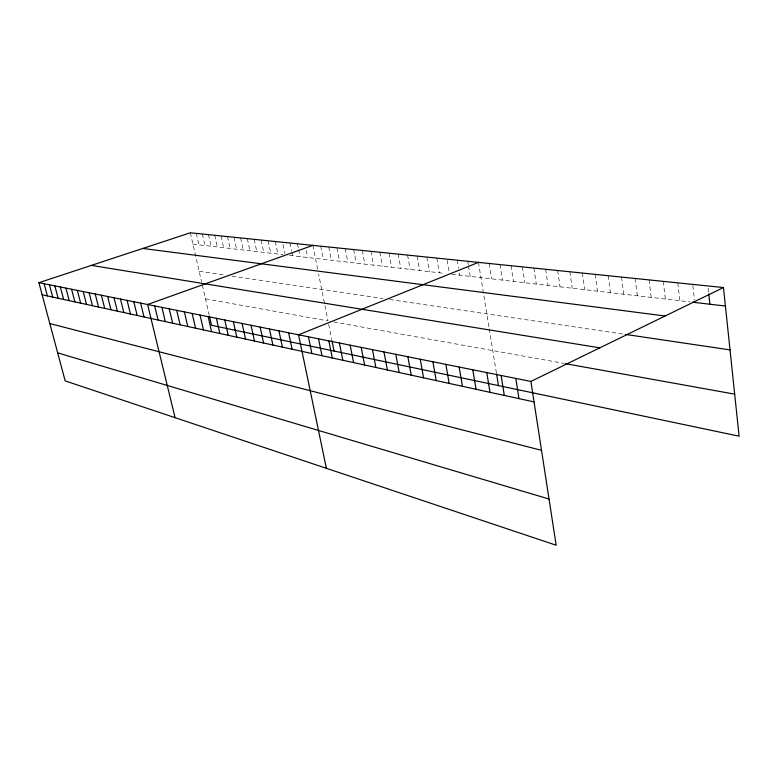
<?xml version="1.0" encoding="UTF-8"?>
<svg xmlns="http://www.w3.org/2000/svg" width="778" height="778" viewBox="0 0 778 778"><rect width="100%" height="100%" fill="white"/><g stroke="black" fill="none" stroke-linecap="round" stroke-linejoin="round"><path stroke-width="0.58" stroke-dasharray="3.89 2.92" d="M192.944 244.156L283.104 254.63M289.406 255.369L444.948 273.438M451.726 274.226L690.164 301.942M199.149 271.269L225.678 275.198M232.048 276.141L383.068 298.509M389.749 299.501L624.189 334.229M205.46 298.849L328.015 320.915L318.591 273.963M333.636 321.936L564.089 363.423M196.309 233.4L198.915 244.846M190.347 232.787L201.521 281.646M202.319 285.108L209.253 315.401M202.358 234.022L204.964 245.556M208.504 234.655L211.11 246.266M214.728 235.296L217.344 246.986M221.059 235.938L223.665 247.725M233.993 237.271L236.609 249.232M227.477 236.6L230.094 248.474M240.616 237.951L243.232 250.001M247.336 238.642L249.952 250.779M254.163 239.342L256.779 251.576M261.097 240.052L263.713 252.383M268.138 240.781L270.754 253.2M275.295 241.511L277.911 254.027M283.036 244.555L284.942 253.725M289.951 243.018L291.614 251.109M291.857 252.266L292.567 255.729M297.459 243.786L298.412 248.454M298.645 249.612L300.075 256.604M306.279 250.448L307.709 257.489M312.853 245.371L318.144 271.736M328.715 324.407L331.739 339.5M320.74 246.179L323.356 259.307M328.763 247.005L331.37 260.241M336.923 247.842L339.529 261.194M345.228 248.697L347.824 262.157M353.669 249.563L356.266 263.139M362.256 250.448L364.853 264.131M370.999 251.343L373.586 265.152M379.897 252.257L382.475 266.183M388.961 253.19L391.529 267.233M398.18 254.134L400.748 268.303M407.575 255.096L410.132 269.392M417.134 256.079L419.682 270.511M426.879 257.08L429.417 271.639M436.808 258.101L439.337 272.786M447.117 260.28L449.246 272.825M457.231 260.202L458.573 268.254M459.351 272.864L459.73 275.159M467.734 261.282L468.307 264.763M468.502 265.93L470.223 276.385M478.451 262.381L489.061 327.703M489.245 328.851L496.383 372.818M489.109 263.479L491.57 278.864M499.982 264.588L502.423 280.119M511.058 265.736L513.49 281.412M522.359 266.893L524.771 282.715M533.893 268.079L536.275 284.058M545.65 269.285L548.023 285.419M557.651 270.52L559.995 286.81M569.904 271.775L572.219 288.239M582.401 273.059L584.706 289.688M595.17 274.371L597.446 291.166M608.211 275.713L610.458 292.684M621.534 277.075L623.752 294.22M635.149 278.475L637.328 295.805M649.056 279.905L651.205 297.41M663.274 281.364L665.385 299.063M677.823 282.861L679.894 300.746M692.828 285.594L694.453 300.065M708.155 288.239L708.651 292.81"/><path stroke-width="1.17" d="M530.888 381.444L556.163 545.213L65.167 380.889L38.9 282.686L530.888 381.444L723.472 287.549L739.1 436.186L211.509 325.282L209.496 316.5M478.451 262.381L298.558 334.803L326.381 468.307M312.853 245.371L147.587 304.499L175.079 417.669M38.9 282.686L190.347 232.787L723.472 287.549M692.439 302.204L725.417 306.036M142.792 248.454L665.093 316.014M625.395 334.404L730.027 349.896M91.366 265.395L599.828 347.834M565.275 363.637L734.675 394.145M42.129 294.765L534.048 401.905M49.841 323.58L541.517 450.336M57.669 352.862L549.035 499.038M44.132 283.737L47.38 295.912M49.452 284.797L52.7 297.07M54.849 285.886L58.117 298.246M65.916 288.103L69.193 300.658M60.334 286.985L63.611 299.442M71.586 289.241L74.873 301.903M83.197 291.575L86.514 304.431M77.343 290.398L80.649 303.157M89.159 292.771L92.475 305.735M95.208 293.987L98.534 307.057M101.364 295.222L104.709 308.399M114.006 297.76L117.361 311.151M107.627 296.476L110.982 309.761M120.483 299.063L123.848 312.561M127.086 300.386L130.451 314.001M133.797 301.728L137.181 315.469M140.633 303.109L144.018 316.957M161.892 307.368L165.296 321.596M154.676 305.919L158.08 320.021M169.244 308.847L172.658 323.191M176.732 310.354L180.156 324.825M184.357 311.881L187.79 326.488M192.137 313.446L195.57 328.19M200.063 315.032L203.496 329.911M208.144 316.656L211.587 331.671M216.381 318.309L219.824 333.47M224.784 320.001L228.236 335.299M233.361 321.722L236.813 337.166M242.104 323.473L245.556 339.072M251.031 325.272L254.484 341.017M260.144 327.1L263.596 343.001M269.441 328.968L272.903 345.024M278.942 330.874L282.395 347.095M288.638 332.819L292.1 349.205M308.438 336.786L311.881 353.523M318.533 338.819L321.975 355.721M328.851 340.89L332.284 357.958M331.973 340.657L334.054 351.043M339.393 343.001L342.826 360.253M350.168 345.169L353.591 362.606M361.186 347.377L364.6 364.999M372.458 349.643L375.862 367.449M383.982 351.957L387.386 369.958M395.788 354.33L399.172 372.526M407.857 356.752L411.231 375.152M420.227 359.232L423.582 377.845M432.889 361.78L436.225 380.598M445.862 364.376L449.178 383.418M459.156 367.051L462.453 386.316M472.781 369.783L476.058 389.272M486.756 372.594L490.004 392.316M496.568 373.975L498.455 385.596M501.09 375.463L504.309 395.428M515.795 378.419L518.984 398.628M708.777 293.948L709.896 304.237"/></g></svg>
